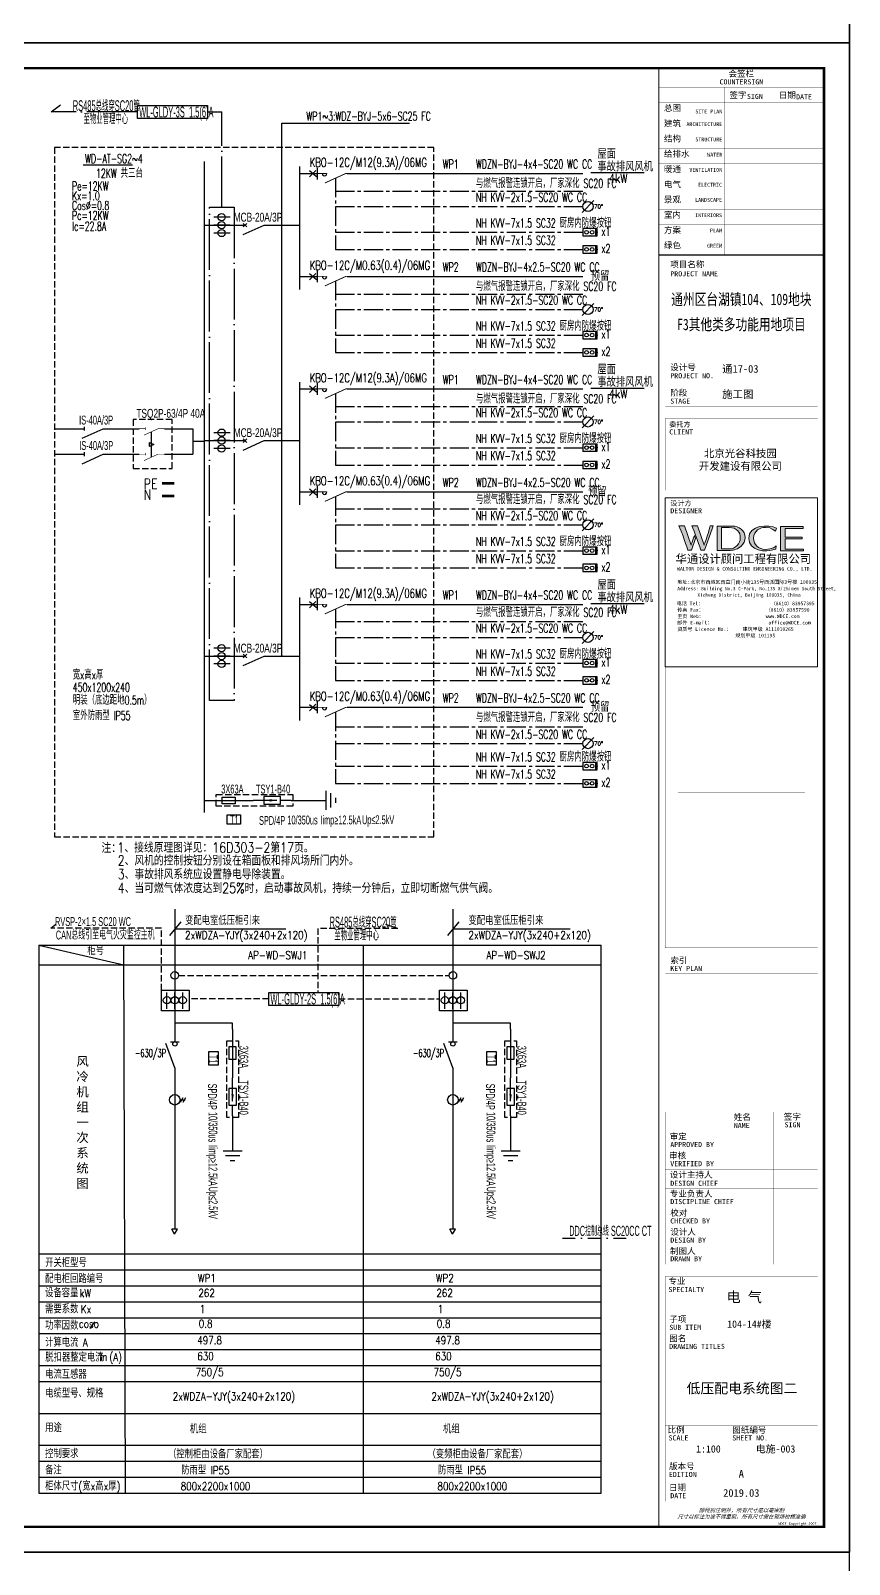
# Model space of a CAD drawing. Extents: x -118086 to 144314, y -110039 to 305761.
# Drawn here: x 78952 to 111184, y 127086 to 187436 of the extents above; entities that cross this region are included whole.
import ezdxf
from ezdxf.enums import TextEntityAlignment as Align

# ---------------------------------------------------------------- set-up
doc = ezdxf.new("R2010")
doc.units = 0
doc.header["$LTSCALE"] = 1000
for name, pattern in [('CENTER2', [1.125, 0.75, -0.125, 0.125, -0.125]), ('CONTINOUS', [0]), ('DASH', [0.35, 0.25, -0.1]), ('DASHDOT', [1, 0.5, -0.25, 0, -0.25]), ('DOTE', [2.42, 2, -0.2, 0.02, -0.2])]:
    doc.linetypes.add(name, pattern=pattern)
doc.layers.get('0').update_dxf_attribs({"linetype": 'CONTINUOUS'})
doc.layers.get('Defpoints').update_dxf_attribs({"linetype": 'CONTINUOUS'})
for name, color, linetype in [('D-TEXT', 7, 'CONTINUOUS'), ('DIM-箱柜', 3, 'CONTINUOUS'), ('DOTLN', 2, 'DASH'), ('DQ', 7, 'CONTINOUS'), ('EL-1', 4, 'DASH'), ('ELEMENT', 3, 'CONTINUOUS'), ('EQUIP-动力', 3, 'CONTINUOUS'), ('EQUIP-照明', 3, 'CONTINUOUS'), ('LPSZ', 4, 'CONTINUOUS'), ('S1', 2, 'CONTINUOUS'), ('SHEBEI', 7, 'CONTINUOUS'), ('SHEET_LINE', 6, 'CONTINUOUS'), ('SIG_TEXT', 7, 'CONTINUOUS'), ('SYSTEM', 3, 'CONTINUOUS'), ('TEL_LEAD', 3, 'CONTINUOUS'), ('TEL_TEXT', 3, 'CONTINUOUS'), ('TEL_TITLE', 7, 'CONTINUOUS'), ('TXT', 3, 'CONTINUOUS'), ('WIRE', 4, 'CONTINUOUS'), ('WIRE-照明', 1, 'CONTINUOUS'), ('WIRE-系统', 4, 'CONTINUOUS'), ('内审意见修改', 2, 'CONTINUOUS'), ('字', 7, 'CONTINUOUS')]:
    doc.layers.add(name, color=color, linetype=linetype)
doc.layers.add('内审要求修改2.10', color=6, linetype='CONTINUOUS', plot=False)
doc.layers.get('内审要求修改2.10').off()
doc.styles.add('_COMPLEX', font='ros.shx', dxfattribs={"width": 0.6, "bigfont": 'jd.shx'})
doc.styles.add('_HZTXT', font='ROS', dxfattribs={"width": 0.8, "bigfont": 'JD'})
doc.styles.add('_TEL_DIM', font='ROMANS2', dxfattribs={"width": 0.8, "height": 3.5, "bigfont": 'HZDF2'})
doc.styles.add('B', font='ros.shx', dxfattribs={"width": 0.8, "bigfont": 'jd.shx'})
doc.styles.add('DIM_FONT', font='ROMANS', dxfattribs={"bigfont": 'HZTXT'})
doc.styles.add('HT', font='simhei.ttf', dxfattribs={"height": 3})
doc.styles.get("Standard").update_dxf_attribs({"font": 'GBENOR', "bigfont": 'GBCBIG'})
doc.styles.add('华文细黑', font='STXIHEI.TTF')
doc.styles.add('图签信息$0$hwxh', font='STXIHEI.TTF')
doc.styles.add('图签信息$0$华文细黑', font='STXIHEI.TTF', dxfattribs={"height": 10})

# ---------------------------------------------------------------- blocks, each defined once
blk = doc.blocks.new('SADF AGF AERG AER GER')
at = {"layer": 'DIM-箱柜'}
blk.add_lwpolyline([(-462150, -1228514), (-378050, -1228514), (-378050, -1287914), (-462150, -1287914)], close=True, dxfattribs=at)
blk = doc.blocks.new('A$C6873132B')
at = {"layer": 'DIM-箱柜'}
blk.add_blockref('SADF AGF AERG AER GER', (378050, 1287914), dxfattribs=at)
blk = doc.blocks.new('$element$00000578')
at = {"const_width": 0.0233}
for points in [[(0, 0), (0, -0.25)], [(0, -1), (0, -0.75), (-0.25, -0.2)], [(-0.05, -0.25), (0.05, -0.25)]]:
    blk.add_lwpolyline(points, dxfattribs=at)
at = {"flags": 9}
blk.add_attdef('S', (0, 0), '', height=0.00000667, dxfattribs=at)
blk = doc.blocks.new('$equip$00001234')
for p, q in [((0.71, 0.71), (-0.71, 0.71)), ((-0.71, 0.71), (-0.71, -0.01)), ((-0.71, 0), (0.71, 0)), ((0.54, 0.71), (0.54, 0)), ((0.71, 0), (0.71, 0.71))]:
    blk.add_line(p, q)
for centre in [(-0.35, 0.36), (0.2, 0.36)]:
    blk.add_circle(centre, 0.179)
at = {"layer": 'EQUIP-照明'}
for p in [(-0.71, 0.35), (0, 0.71), (0, 0), (0.71, 0.36)]:
    blk.add_point(p, dxfattribs=at)
at = {"layer": 'EQUIP-照明', "flags": 9}
blk.add_attdef('A', (0, 0), '', height=0.00002, dxfattribs=at)
blk = doc.blocks.new('$equip$00001818')
blk.add_line((-0.59, -0.59), (0.59, 0.59))
blk.add_circle((0, 0), 0.5)
at = {"color": 7, "style": '_TEL_DIM', "flags": 1}
blk.add_attdef('A', text='', height=0.00002, dxfattribs=at).set_placement((0, 0), align=Align.MIDDLE_CENTER)
at = {"color": 7, "style": '_TEL_DIM'}
blk.add_attdef('$TEXT$', text='', height=0.4, dxfattribs=at).set_placement((1.04, 0), align=Align.MIDDLE_CENTER)
blk = doc.blocks.new('$element$00000577')
at = {"const_width": 0.0233}
for points in [[(0, 0), (0, -0.25)], [(-0.25, -0.2), (0, -0.75), (0, -1)]]:
    blk.add_lwpolyline(points, dxfattribs=at)
blk.add_arc((-0.008, -0.192), 0.0589, 81.8699, 278.1301)
at = {"flags": 9}
blk.add_attdef('S', (0, 0), '', height=0.00000667, dxfattribs=at)
blk = doc.blocks.new('M_M7')
for p, q in [((-0.25, -0.2), (0, -0.75)), ((-0.047, -0.297), (0.047, -0.203)), ((-0.047, -0.203), (0.047, -0.297))]:
    blk.add_line(p, q)
for points in [[(0, 0), (0, -0.25)], [(0, -0.75), (0, -1)]]:
    blk.add_lwpolyline(points)
at = {"width": 0.8, "flags": 9}
blk.add_attdef('S', (0.25, -0.5), '', height=0.2, dxfattribs=at)
blk = doc.blocks.new('M_M8')
for p, q in [((-0.25, -0.2), (0, -0.75)), ((0.05, -0.25), (-0.05, -0.25))]:
    blk.add_line(p, q)
for points in [[(0, 0), (0, -0.25)], [(0, -0.75), (0, -1)]]:
    blk.add_lwpolyline(points)
at = {"style": 'DIM_FONT', "width": 0.8, "flags": 9}
blk.add_attdef('S', (0.25, -0.5), '', height=0.2, dxfattribs=at)
blk = doc.blocks.new('$equip$00001781')
blk.add_circle((0, 0), 0.5)
at = {"flags": 9}
blk.add_attdef('A', (0, 0), '', height=0.00002, dxfattribs=at)
blk = doc.blocks.new('M_M24')
for p, q in [((-0.25, -0.375), (0.25, -0.375)), ((-0.1875, -0.5), (0.1875, -0.5)), ((-0.0625, -0.625), (0.0625, -0.625))]:
    blk.add_line(p, q)
blk.add_lwpolyline([(0, 0), (0, -0.375)])
at = {"width": 0.8, "flags": 9}
blk.add_attdef('S', (0.25, -0.5), '', height=0.2, dxfattribs=at)
blk = doc.blocks.new('M_M17')
for p, q in [((-0.1, -0.717), (-0.1, -0.283)), ((-0.1, -0.283), (0.1, -0.283)), ((0, -0.383), (0, -0.717)), ((0.1, -0.283), (0.1, -0.717)), ((0.1, -0.717), (-0.1, -0.717))]:
    blk.add_line(p, q)
for points in [[(0, 0), (0, -0.283)], [(0, -0.717), (0, -1)]]:
    blk.add_lwpolyline(points)
for points in [[(-0.033, -0.567), (0.033, -0.567), (0, -0.367), (0.033, -0.567)], [(0.033, -0.567), (0, -0.367), (-0.033, -0.567), (0.033, -0.567)], [(0, -0.367), (-0.033, -0.567), (0.033, -0.567), (0, -0.367)]]:
    blk.add_solid(points)
at = {"width": 0.8, "flags": 9}
blk.add_attdef('S', (0.25, -0.5), '', height=0.2, dxfattribs=at)
blk = doc.blocks.new('T1')
at = {"layer": 'DOTLN', "linetype": 'DASH', "elevation": -4260}
blk.add_lwpolyline([(42028, 231032), (45043, 231032), (45043, 230576), (42028, 230576)], close=True, dxfattribs=at)
at = {"layer": 'ELEMENT', "elevation": -4260}
blk.add_lwpolyline([(42254, 230674), (42254, 230934), (42764, 230934), (42764, 230674)], close=True, dxfattribs=at)
at = {"layer": 'TEL_TEXT', "ltscale": 2}
blk.add_lwpolyline([(42449, 230241), (42983, 230241), (42983, 229865), (42449, 229865)], close=True, dxfattribs=at)
at = {"layer": 'WIRE-照明'}
for p, q in [((41567, 230804), (42330, 230804)), ((42330, 230804), (43480, 230804)), ((44980, 230804), (45793, 230804))]:
    blk.add_line(p, q, dxfattribs=at)
at = {"layer": 'ELEMENT', "yscale": 1500, "zscale": 1500}
for name, p, xscale, rotation in [('M_M24', (45793, 230804), 1500, 90), ('M_M17', (44980, 230804), -1500, 270)]:
    blk.add_blockref(name, p, dxfattribs=dict(at, xscale=xscale, rotation=rotation))
at = {"layer": 'TEL_TEXT', "ltscale": 2, "style": '_COMPLEX'}
for s, width, p in [('3X63A      TSY1-B40', 0.5, (42222, 231075)), ('T1', 0.6, (42570, 229861)), ('SPD/4P', 0.6, (43710, 229838)), ('10/350us', 0.6, (44826, 229857)), ('Iimp≥12.5kA', 0.6, (46125, 229858)), ('Up≤2.5kV', 0.6, (47764, 229868))]:
    blk.add_text(s, height=350, dxfattribs=dict(at, width=width)).set_placement(p)
blk = doc.blocks.new('图签信息$0$WDCE Copyright200X')
at = {"const_width": 0.016}
blk.add_lwpolyline([(-10.6, 1.26, 1), (-11.4, 1.26, 1)], format="xyb", close=True, dxfattribs=at)
at = {"style": '图签信息$0$华文细黑'}
for s, p in [('WDCE ', (-11.46, 0.5)), ('     Copyright ', (-3.51, 0.5))]:
    blk.add_text(s, height=1, dxfattribs=at).set_placement(p, align=Align.BOTTOM_RIGHT)
blk.add_text('c', height=0.6, dxfattribs=at).set_placement((-11.04, 1.35), align=Align.MIDDLE_CENTER)
blk.add_attdef('200X', text='', height=1, dxfattribs=at).set_placement((-0.45, 0.5), align=Align.BOTTOM_RIGHT)
blk = doc.blocks.new('图签信息$0$logo2')
h = blk.add_hatch(color=7)
h.paths.add_polyline_path([(19.02, -7.36), (15.84, -7.36), (15.84, -3.97), (18.97, -3.97), (18.97, -4.24), (16.46, -4.24), (16.46, -5.45), (18.81, -5.45), (18.81, -5.69), (16.47, -5.69), (16.47, -7.12), (19.02, -7.12)])
edge = h.paths.add_edge_path()
edge.add_spline(control_points=[(15.26, -4.21), (15.26, -4.21), (15.13, -4.65), (15.13, -4.65), (15.13, -4.65), (14.62, -4.1), (13.73, -4.1), (13.04, -4.1), (12.07, -4.54), (12.08, -5.62), (12.08, -6.49), (12.77, -7.16), (13.73, -7.17), (14.66, -7.17), (15.23, -6.68), (15.23, -6.68), (15.23, -6.68), (15.16, -7.11), (15.16, -7.11), (13.63, -7.7), (11.42, -7.29), (11.41, -5.64), (11.4, -3.72), (14.16, -3.66), (15.26, -4.21)], knot_values=[0, 0, 0, 0, 1, 1, 1, 2, 2, 2, 3, 3, 3, 4, 4, 4, 5, 5, 5, 6, 6, 6, 7, 7, 7, 8, 8, 8, 8], degree=3, periodic=0)
edge = h.paths.add_edge_path(flags=16)
edge.add_spline(control_points=[(10.23, -5.57), (10.23, -5.16), (10.12, -4.83), (9.9, -4.58), (9.63, -4.27), (9.23, -4.12), (8.69, -4.12), (8.69, -4.12), (7.64, -4.12), (7.64, -4.12), (7.64, -4.12), (7.64, -7.1), (7.64, -7.1), (7.64, -7.1), (8.66, -7.1), (8.66, -7.1), (9.13, -7.1), (9.52, -6.93), (9.82, -6.6), (10.09, -6.31), (10.23, -5.96), (10.23, -5.57)], knot_values=[0, 0, 0, 0, 1, 1, 1, 2, 2, 2, 3, 3, 3, 4, 4, 4, 5, 5, 5, 6, 6, 6, 7, 7, 7, 7], degree=3, periodic=0)
edge = h.paths.add_edge_path()
edge.add_spline(control_points=[(10.92, -5.51), (10.92, -5.96), (10.72, -6.37), (10.34, -6.72), (9.92, -7.1), (9.41, -7.29), (8.82, -7.29), (8.82, -7.29), (7.03, -7.29), (7.03, -7.29), (7.03, -7.29), (7.03, -3.92), (7.03, -3.92), (7.03, -3.92), (9.1, -3.92), (9.1, -3.92), (9.59, -3.92), (10.01, -4.06), (10.36, -4.34), (10.73, -4.64), (10.92, -5.03), (10.92, -5.51)], knot_values=[0, 0, 0, 0, 1, 1, 1, 2, 2, 2, 3, 3, 3, 4, 4, 4, 5, 5, 5, 6, 6, 6, 7, 7, 7, 7], degree=3, periodic=0)
at = {"lineweight": 0}
blk.add_lwpolyline([(19.02, -7.36), (15.84, -7.36), (15.84, -3.97), (18.97, -3.97), (18.97, -4.24), (16.46, -4.24), (16.46, -5.45), (18.81, -5.45), (18.81, -5.69), (16.47, -5.69), (16.47, -7.12), (19.02, -7.12), (19.02, -7.36)], dxfattribs=at)
for points, knots in [([(10.92, -5.51), (10.92, -5.96), (10.72, -6.37), (10.34, -6.72), (9.92, -7.1), (9.41, -7.29), (8.82, -7.29), (8.82, -7.29), (7.03, -7.29), (7.03, -7.29), (7.03, -7.29), (7.03, -3.92), (7.03, -3.92), (7.03, -3.92), (9.1, -3.92), (9.1, -3.92), (9.59, -3.92), (10.01, -4.06), (10.36, -4.34), (10.73, -4.64), (10.92, -5.03), (10.92, -5.51)], [0, 0, 0, 0, 1, 1, 1, 2, 2, 2, 3, 3, 3, 4, 4, 4, 5, 5, 5, 6, 6, 6, 7, 7, 7, 7]), ([(10.23, -5.57), (10.23, -5.16), (10.12, -4.83), (9.9, -4.58), (9.63, -4.27), (9.23, -4.12), (8.69, -4.12), (8.69, -4.12), (7.64, -4.12), (7.64, -4.12), (7.64, -4.12), (7.64, -7.1), (7.64, -7.1), (7.64, -7.1), (8.66, -7.1), (8.66, -7.1), (9.13, -7.1), (9.52, -6.93), (9.82, -6.6), (10.09, -6.31), (10.23, -5.96), (10.23, -5.57)], [0, 0, 0, 0, 1, 1, 1, 2, 2, 2, 3, 3, 3, 4, 4, 4, 5, 5, 5, 6, 6, 6, 7, 7, 7, 7]), ([(15.26, -4.21), (15.26, -4.21), (15.13, -4.65), (15.13, -4.65), (15.13, -4.65), (14.62, -4.1), (13.73, -4.1), (13.04, -4.1), (12.07, -4.54), (12.08, -5.62), (12.08, -6.49), (12.77, -7.16), (13.73, -7.17), (14.66, -7.17), (15.23, -6.68), (15.23, -6.68), (15.23, -6.68), (15.16, -7.11), (15.16, -7.11), (13.63, -7.7), (11.42, -7.29), (11.41, -5.64), (11.4, -3.72), (14.16, -3.66), (15.26, -4.21)], [0, 0, 0, 0, 1, 1, 1, 2, 2, 2, 3, 3, 3, 4, 4, 4, 5, 5, 5, 6, 6, 6, 7, 7, 7, 8, 8, 8, 8])]:
    blk.add_open_spline(points, degree=3, knots=knots, dxfattribs=at)
blk = doc.blocks.new('图签信息$0$logo1')
h = blk.add_hatch(color=8)
edge = h.paths.add_edge_path()
edge.add_spline(control_points=[(3.86, -5.21), (3.63, -5.88), (3.39, -6.56), (3.39, -6.56), (3.39, -6.56), (2.5, -3.91), (2.5, -3.91), (2.5, -3.91), (1.8, -3.91), (1.69, -3.91), (2.02, -4.39), (2.95, -7.27), (2.95, -7.27), (2.95, -7.27), (3.44, -7.27), (3.44, -7.27), (3.44, -7.27), (4.03, -5.66), (4.03, -5.66), (4.03, -5.66), (3.86, -5.21), (3.86, -5.21)], knot_values=[0, 0, 0, 0, 1, 1, 1, 2, 2, 2, 3, 3, 3, 4, 4, 4, 5, 5, 5, 6, 6, 6, 7, 7, 7, 7], degree=3, periodic=0)
h = blk.add_hatch(color=7)
edge = h.paths.add_edge_path()
edge.add_spline(control_points=[(6.04, -3.91), (6.09, -4.1), (5.2, -6.56), (5.2, -6.56), (5.2, -6.56), (4.3, -3.91), (4.3, -3.91), (4.3, -3.91), (3.6, -3.91), (3.49, -3.91), (3.82, -4.39), (4.75, -7.27), (4.75, -7.27), (4.75, -7.27), (5.24, -7.27), (5.24, -7.27), (5.24, -7.27), (6.33, -4.3), (6.33, -4.3), (6.33, -4.3), (6.48, -3.91), (6.48, -3.91), (6.48, -3.91), (6.21, -3.91), (6.04, -3.91)], knot_values=[0, 0, 0, 0, 1, 1, 1, 2, 2, 2, 3, 3, 3, 4, 4, 4, 5, 5, 5, 6, 6, 6, 7, 7, 7, 8, 8, 8, 8], degree=3, periodic=0)
at = {"color": 8, "lineweight": 0}
blk.add_open_spline([(3.86, -5.21), (3.63, -5.88), (3.39, -6.56), (3.39, -6.56), (3.39, -6.56), (2.5, -3.91), (2.5, -3.91), (2.5, -3.91), (1.8, -3.91), (1.69, -3.91), (2.02, -4.39), (2.95, -7.27), (2.95, -7.27), (2.95, -7.27), (3.44, -7.27), (3.44, -7.27), (3.44, -7.27), (4.03, -5.66), (4.03, -5.66), (4.03, -5.66), (3.86, -5.21), (3.86, -5.21)], degree=3, knots=[0, 0, 0, 0, 1, 1, 1, 2, 2, 2, 3, 3, 3, 4, 4, 4, 5, 5, 5, 6, 6, 6, 7, 7, 7, 7], dxfattribs=at)
at = {"lineweight": 0}
blk.add_open_spline([(6.04, -3.91), (6.09, -4.1), (5.2, -6.56), (5.2, -6.56), (5.2, -6.56), (4.3, -3.91), (4.3, -3.91), (4.3, -3.91), (3.6, -3.91), (3.49, -3.91), (3.82, -4.39), (4.75, -7.27), (4.75, -7.27), (4.75, -7.27), (5.24, -7.27), (5.24, -7.27), (5.24, -7.27), (6.33, -4.3), (6.33, -4.3), (6.33, -4.3), (6.48, -3.91), (6.48, -3.91), (6.48, -3.91), (6.21, -3.91), (6.04, -3.91)], degree=3, knots=[0, 0, 0, 0, 1, 1, 1, 2, 2, 2, 3, 3, 3, 4, 4, 4, 5, 5, 5, 6, 6, 6, 7, 7, 7, 8, 8, 8, 8], dxfattribs=at)
blk.add_blockref('图签信息$0$logo2', (0, 0))
blk = doc.blocks.new('图签信息$0$时间-logo')
at = {"layer": 'Defpoints', "lineweight": 0}
blk.add_lwpolyline([(0, -23.46), (-21.17, -23.46), (-21.17, 0), (0, 0), (0, -23.46)], dxfattribs=at)
blk.add_blockref('图签信息$0$logo1', (-20.97, 0))
at = {"style": '图签信息$0$hwxh'}
for s, height, p in [('华通设计顾问工程有限公司 ', 1.15, (-19.73, -9.05)), ('WALTON DESIGN & CONSULTING ENGINEERING CO., LTD.', 0.5, (-19.5, -10.1)), ('Address: Building No.3 C-Park, No.135 Xizhimen South Street, ', 0.47, (-19.48, -12.83)), ('地址:北京市西城区西直门南小街135号西派国际3号楼 100035', 0.5, (-19.48, -11.94)), ('电话 Tel：                        （8610）83957395 ', 0.5, (-19.56, -14.91)), ('Xicheng District, Beijing 100035, China ', 0.47, (-16.69, -13.72)), ('传真 Fax：                      （8610）83957590 ', 0.5, (-19.48, -15.8)), ('主页 Web：                      www.WDCE.com ', 0.5, (-19.48, -16.69)), ('邮件 E-mail：                    office@WDCE.com ', 0.5, (-19.48, -17.58)), ('资质号 Licence No.：    建筑甲级 A111010265 ', 0.5, (-19.48, -18.47)), ('   规划甲级 101195', 0.5, (-12.6, -19.36))]:
    blk.add_text(s, height=height, dxfattribs=at).set_placement(p)
blk = doc.blocks.new('图签信息')
at = {"const_width": 0.5}
for points in [[(-65, 574), (-65, 500.5), (0, 500.5), (0, 574)], [(-65, 0), (0, 0), (0, 500.5), (-65, 500.5)]]:
    blk.add_lwpolyline(points, close=True, dxfattribs=at)
at = {"const_width": 0.05}
for points in [[(-65, 566.5), (0, 566.5)], [(-39.14, 566.5), (-39.14, 500.5)], [(-19.1, 566.5), (-19.1, 500.5)], [(-65, 560.5), (0, 560.5)], [(-65, 554.5), (0, 554.5)], [(-65, 548.5), (0, 548.5)], [(-65, 542.5), (0, 542.5)], [(-65, 536.5), (0, 536.5)], [(-65, 530.5), (0, 530.5)], [(-65, 524.5), (0, 524.5)], [(-65, 518.5), (0, 518.5)], [(-65, 512.5), (0, 512.5)], [(-65, 512.5), (0, 512.5)], [(-65, 506.5), (0, 506.5)], [(-65, 500.5), (0, 500.5)], [(-62.5, 450.87), (-2.5, 450.87)], [(-62.5, 440.87), (-2.5, 440.87)], [(-2.5, 407.85), (-2.5, 436.12), (-62.5, 436.12), (-62.5, 407.85)], [(-62.5, 407.85), (-2.5, 407.85)], [(-62.5, 404.92), (-62.5, 227.83)], [(-62.5, 404.92), (-2.5, 404.92)], [(-62.5, 227.83), (-2.5, 227.83), (-2.5, 404.92)], [(-57.5, 338.36), (-7.5, 338.36)], [(-57.5, 288.83), (-7.5, 288.83)], [(-57.5, 234.85), (-7.5, 234.85)], [(-62.5, 227.83), (-2.5, 227.83)], [(-62.5, 217.74), (-2.5, 217.74)], [(-62.5, 103.26), (-2.5, 103.26), (-2.5, 163.26), (-62.5, 163.26), (-62.5, 103.26)], [(-37.5, 163.26), (-37.5, 103.26)], [(-20, 163.26), (-20, 103.26)], [(-62.5, 155.76), (-2.5, 155.76)], [(-62.5, 148.26), (-2.5, 148.26)], [(-62.5, 140.76), (-2.5, 140.76)], [(-62.5, 133.26), (-2.5, 133.26)], [(-62.5, 125.76), (-2.5, 125.76)], [(-62.5, 118.26), (-2.5, 118.26)], [(-62.5, 110.76), (-2.5, 110.76)], [(-62.5, 98.5), (-2.5, 98.5), (-2.5, 10), (-62.5, 10), (-62.5, 98.5)], [(-62.5, 83.5), (-2.5, 83.5)], [(-62.5, 76), (-2.5, 76)], [(-62.5, 40), (-2.5, 40)], [(-37.5, 40), (-37.5, 26)], [(-62.5, 26), (-2.5, 26)], [(-62.5, 18), (-2.5, 18)]]:
    blk.add_lwpolyline(points, dxfattribs=at)
at = {"ltscale": 0.001, "xscale": 2.834689937531525, "yscale": 2.834689937531525, "zscale": 2.834689937531525}
blk.add_blockref('图签信息$0$时间-logo', (-2.5, 404.92), dxfattribs=at)
blk.add_blockref('图签信息$0$WDCE Copyright200X', (-2.5, 0)).add_auto_attribs({'200X': '2007'})
at = {"style": '图签信息$0$华文细黑'}
for s, height, p in [('会签栏', 2.4, (-32.5, 573)), ('COUNTERSIGN', 2, (-32.5, 569.6))]:
    blk.add_text(s, height=height, dxfattribs=at).set_placement(p, align=Align.TOP_CENTER)
for s, height, p in [('签字', 2.4, (-37.22, 564.63)), ('SIGN', 2, (-30.32, 563.88)), ('日期', 2.4, (-17.79, 564.58)), ('DATE', 2, (-10.96, 563.7)), ('总图', 2.4, (-63, 559.5)), ('建筑', 2.4, (-63, 553.5)), ('结构', 2.4, (-63, 547.5)), ('给排水', 2.4, (-63, 541.5)), ('暖通', 2.4, (-63, 535.5)), ('电气', 2.4, (-63, 529.5)), ('景观', 2.4, (-63, 523.5)), ('室内', 2.4, (-63, 517.5)), ('方案', 2.4, (-63, 511.5)), ('绿色', 2.4, (-63, 505.5)), ('项目名称', 2.4, (-60.5, 498)), ('PROJECT NAME', 2, (-60.5, 494.08)), ('设计号', 2.4, (-60.54, 457.48)), ('PROJECT NO.', 2, (-60.5, 453.97)), ('阶段', 2.4, (-60.5, 447.47)), ('STAGE', 2, (-60.5, 443.97)), ('委托方', 2, (-60.9, 434.86)), ('CLIENT', 2, (-60.9, 431.86)), ('设计方', 2, (-60.5, 403.83)), ('DESIGNER', 2, (-60.5, 400.83)), ('索引', 2.4, (-60.5, 224.14)), ('KEY PLAN', 2, (-60.5, 220.74)), ('姓名', 2.4, (-35.5, 162.47)), ('NAME', 2, (-35.5, 158.96)), ('签字', 2.4, (-15.81, 162.57)), ('SIGN', 2, (-15.5, 159.2)), ('审定', 2.4, (-60.73, 154.81)), ('APPROVED BY', 2, (-60.5, 151.44)), ('审核', 2.4, (-60.95, 147.29)), ('设计主持人', 2.4, (-60.68, 139.76)), ('VERIFIED BY', 2, (-60.5, 143.91)), ('DESIGN CHIEF', 2, (-60.5, 136.19)), ('专业负责人', 2.4, (-60.67, 132.26)), ('DISCIPLINE CHIEF', 2, (-60.5, 128.98)), ('校对', 2.4, (-60.5, 124.76)), ('CHECKED BY', 2, (-60.5, 121.37)), ('设计人', 2.4, (-60.5, 117.26)), ('制图人', 2.4, (-60.61, 109.76)), ('DESIGN BY', 2, (-60.5, 113.83)), ('DRAWN BY', 2, (-60.5, 106.5)), ('专业', 2.4, (-61.23, 97.93)), ('SPECIALTY', 2, (-61.23, 94.38)), ('SUB ITEM', 2, (-60.88, 79.5)), ('子项', 2.4, (-60.88, 82.92)), ('图名', 2.4, (-60.91, 75.41)), ('DRAWING TITLES', 2, (-60.91, 72)), ('比例', 2.4, (-61.56, 39.42)), ('图纸编号', 2.4, (-36.1, 39.32)), ('SCALE', 2, (-61.19, 36)), ('SHEET NO.', 2, (-36.1, 36)), ('版本号', 2.4, (-61, 25.03)), ('EDITION', 2, (-61.06, 21.61)), ('日期', 2.4, (-61, 16.68)), ('DATE', 2, (-60.5, 13.26))]:
    blk.add_text(s, height=height, dxfattribs=at).set_placement(p, align=Align.TOP_LEFT)
for s, p in [('SITE PLAN', (-40.06, 557.7)), ('ARCHITECTURE', (-40.06, 552.7)), ('STRUCTURE', (-40.06, 546.7)), ('WATER', (-40.06, 540.7)), ('VENTILATION', (-40.06, 534.7)), ('ELECTRIC', (-40.14, 528.89)), ('LANDSCAPE', (-40.14, 522.89)), ('INTERIORS', (-40.14, 516.89)), ('PLAN', (-40.14, 510.89)), ('GREEN', (-40.14, 504.89))]:
    blk.add_text(s, height=1.5, dxfattribs=at).set_placement(p, align=Align.TOP_RIGHT)
at = {"color": 4, "style": '图签信息$0$华文细黑', "width": 0.75}
for s, p in [('通州区台湖镇104、109地块', (-32.5, 480.78)), ('F3其他类多功能用地项目', (-32.5, 470.91))]:
    blk.add_text(s, height=4.5, dxfattribs=at).set_placement(p, align=Align.CENTER)
at = {"color": 4, "style": '图签信息$0$华文细黑'}
for s, p in [('A', (-32.53, 19.4)), ('2019.03', (-32.53, 11.84))]:
    blk.add_text(s, height=3, dxfattribs=at).set_placement(p, align=Align.CENTER)
at = {"style": '图签信息$0$华文细黑', "oblique": 20}
for s, p in [('除特别注明外，所有尺寸是以毫米制', (-32.5, 6.5)), ('尺寸以标注为准不得量取，所有尺寸需在现场校核准确', (-32.5, 4))]:
    blk.add_text(s, height=1.5, dxfattribs=at).set_placement(p, align=Align.MIDDLE_CENTER)
at = {"color": 4, "ltscale": 0.001, "char_height": 3, "width": 58.4895, "style": '图签信息$0$华文细黑'}
for s, insert, attachment_point in [('通17-03', (-40.06, 455.51), 4), ('施工图', (-40.06, 445.51), 4), ('北京光谷科技园\\P开发建设有限公司', (-32.9, 419.71), 5)]:
    blk.add_mtext(s, dxfattribs=dict(at, insert=insert, attachment_point=attachment_point))
blk = doc.blocks.new('图签-A1')
at = {"color": 2}
blk.add_blockref('图签信息', (0, 0), dxfattribs=at)

msp = doc.modelspace()

# ---------------------------------------------------------------- linework, layer by layer
at = {"color": 0}
for p, q in [((79763, 184236), (80127, 184524)), ((93407, 152111, 0), (92931, 152262, 0))]:
    msp.add_line(p, q, dxfattribs=at)
for p, q in [((90177, 181936), (89936, 181679)), ((89936, 181933), (90201, 181699)), ((90177, 177885), (89936, 177628)), ((89936, 177881), (90201, 177648)), ((90177, 173457), (89936, 173200)), ((89936, 173454), (90201, 173221)), ((90177, 169406), (89936, 169149)), ((89936, 169403), (90201, 169170)), ((90177, 164979), (89936, 164721)), ((89936, 164975), (90201, 164742)), ((90177, 160928), (89936, 160670)), ((89936, 160924), (90201, 160691))]:
    msp.add_line(p, q)
at = {"color": 3, "linetype": 'DASH'}
for p, q in [((79750, 152124), (79948, 152276)), ((84104, 152124, 0), (79750, 152124, 0)), ((84104, 149675, 0), (84104, 152124, 0)), ((84777, 150260), (95424, 150260))]:
    msp.add_line(p, q, dxfattribs=at)
at = {"color": 7}
for p, q in [((84866, 152372), (84415, 151828)), ((89001, 152084), (84627, 152084)), ((95812, 152372), (95361, 151828)), ((100197, 152084), (95574, 152084)), ((79268, 151447), (94266, 151447)), ((92050, 129886), (92050, 151447)), ((81292, 136367), (81473, 136629))]:
    msp.add_line(p, q, dxfattribs=at)
at = {"linetype": 'DASH'}
for p, q in [((90263, 152111, 0), (90263, 149593, 0)), ((93407, 152111, 0), (90263, 152111, 0)), ((88329, 149333, 0), (85192, 149333, 0)), ((91085, 149333, 0), (95050, 149333, 0))]:
    msp.add_line(p, q, dxfattribs=at)
at = {"color": 7, "linetype": 'Continuous'}
for p, q in [((79268, 151447), (82622, 150679)), ((79268, 150679), (94266, 150679)), ((94266, 150679), (101419, 150679))]:
    msp.add_line(p, q, dxfattribs=at)
at = {"color": 2}
msp.add_lwpolyline([(83160, 184495), (85917, 184495), (85917, 183976), (83160, 183976)], close=True, dxfattribs=at)
at = {"color": 0, "elevation": 0}
for points in [[(85192, 149675), (85192, 148867), (84104, 148867), (84104, 149675)], [(96138, 149675), (96138, 148867), (95050, 148867), (95050, 149675)]]:
    msp.add_lwpolyline(points, close=True, dxfattribs=at)
at = {"color": 2, "elevation": 0}
msp.add_lwpolyline([(88329, 149593), (91085, 149593), (91085, 149074), (88329, 149074)], close=True, dxfattribs=at)
at = {"color": 2}
for centre in [(86470, 180096), (86470, 179784), (86470, 179473), (86470, 171617), (86470, 171305), (86470, 170994), (86470, 163138), (86470, 162826), (86470, 162516), (84317, 149281), (84627, 149281), (84939, 149281), (95263, 149281), (95574, 149281), (95886, 149281)]:
    msp.add_circle(centre, 143, dxfattribs=at)
at = {"layer": 'D-TEXT', "color": 0}
msp.add_line((85917, 184236), (86476, 184236), dxfattribs=at)
at = {"layer": 'DOTLN', "linetype": 'DASH'}
for points in [[(79894, 155715), (94826, 155715), (94826, 182833), (79894, 182833)], [(82988, 170212), (84520, 170212), (84520, 172132), (82988, 172132)]]:
    msp.add_lwpolyline(points, close=True, dxfattribs=at)
at = {"layer": 'EL-1', "color": 1}
for p, q in [((86900, 148144), (86900, 148379)), ((97846, 148144), (97846, 148379))]:
    msp.add_line(p, q, dxfattribs=at)
at = {"layer": 'ELEMENT', "ltscale": 100}
for p, q in [((83694, 171647), (83694, 170647)), ((83636, 171068), (83636, 171228)), ((83636, 171228), (83804, 171148)), ((83804, 171148), (83636, 171068))]:
    msp.add_line(p, q, dxfattribs=at)
at = {"layer": 'ELEMENT', "ltscale": 50}
for p, q in [((84627, 146618), (84275, 147586)), ((84462, 147648), (84797, 147648)), ((95574, 146618), (95221, 147586)), ((95408, 147648), (95743, 147648)), ((84627, 145725), (84627, 145004)), ((84849, 145275), (84952, 145454)), ((84952, 145275), (85055, 145454)), ((95574, 145725), (95574, 145004)), ((95795, 145275), (95898, 145454)), ((95898, 145275), (96001, 145454)), ((84833, 145365), (85039, 145365)), ((95780, 145365), (95985, 145365))]:
    msp.add_line(p, q, dxfattribs=at)
for centre in [(84627, 145365), (95574, 145365)]:
    msp.add_circle(centre, 206, dxfattribs=at)
at = {"layer": 'LPSZ', "color": 0}
for p, q in [((94266, 151447), (101419, 151447)), ((101419, 129886), (101419, 151447)), ((79268, 139300), (94325, 139300)), ((94325, 139300), (101419, 139300)), ((79268, 138672), (94325, 138672)), ((94325, 138672), (101419, 138672)), ((79268, 138044), (94325, 138044)), ((94325, 138044), (101419, 138044)), ((79268, 137416), (94325, 137416)), ((94325, 137416), (101419, 137416)), ((79268, 136788), (94325, 136788)), ((94325, 136788), (101419, 136788)), ((79268, 135537), (94325, 135537)), ((94325, 135537), (101419, 135537)), ((79268, 134909), (94325, 134909)), ((84138, 134909), (94325, 134909)), ((94325, 134909), (101419, 134909)), ((95781, 134909), (101419, 134909)), ((79268, 134283), (94325, 134283)), ((94325, 134283), (101419, 134283)), ((84138, 133027), (94325, 133027)), ((95781, 133027), (101419, 133027)), ((79268, 131771), (94325, 131771)), ((84138, 131771), (94325, 131771)), ((95781, 131771), (101419, 131771)), ((95781, 131771), (101419, 131771)), ((84138, 131140), (94325, 131140)), ((94325, 131140), (101419, 131140)), ((84138, 130514), (94325, 130514)), ((94325, 130514), (101419, 130514)), ((79268, 129886), (101419, 129886))]:
    msp.add_line(p, q, dxfattribs=at)
at = {"layer": 'S1', "color": 7}
for p, q in [((84734, 140276), (84505, 140276)), ((84620, 140078), (84505, 140276)), ((84620, 140078), (84734, 140276)), ((95680, 140276), (95451, 140276)), ((95566, 140078), (95451, 140276)), ((95566, 140078), (95680, 140276))]:
    msp.add_line(p, q, dxfattribs=at)
at = {"layer": 'SHEBEI', "linetype": 'DOTE'}
for p, q in [((83160, 184236), (79763, 184236)), ((86476, 180489), (86476, 184236))]:
    msp.add_line(p, q, dxfattribs=at)
msp.add_lwpolyline([(85992, 180489), (86961, 180489), (86961, 161080), (85992, 161080)], close=True, dxfattribs=at)
at = {"layer": 'SIG_TEXT', "color": 3}
for centre in [(84630, 147563), (95574, 147562)]:
    msp.add_circle(centre, 85.7, dxfattribs=at)
at = {"layer": 'SYSTEM', "color": 4}
for p, q in [((84627, 152873), (84627, 147648)), ((95574, 152873), (95574, 147648)), ((84627, 146621), (84627, 140276)), ((95574, 146621), (95574, 140276))]:
    msp.add_line(p, q, dxfattribs=at)
at = {"layer": 'TEL_LEAD'}
for p, q in [((88838, 162826), (88838, 183795)), ((88838, 183795), (93871, 183795))]:
    msp.add_line(p, q, dxfattribs=at)
at = {"layer": 'TEL_LEAD', "const_width": 40}
msp.add_lwpolyline([(88838, 162806, 1), (88838, 162846, 1)], format="xyb", close=True, dxfattribs=at)
at = {"layer": 'TEL_TEXT'}
for p, q in [((81024, 182159), (82955, 182159)), ((101000, 181851), (103106, 181851)), ((101000, 173373), (103106, 173373)), ((101000, 164894), (103106, 164894))]:
    msp.add_line(p, q, dxfattribs=at)
at = {"layer": 'TEL_TEXT', "const_width": 100}
for points in [[(84127, 169626), (84610, 169626)], [(84127, 169128), (84610, 169128)]]:
    msp.add_lwpolyline(points, dxfattribs=at)
at = {"layer": 'TEL_TITLE'}
for points in [[(27084, 186961), (111184, 186961), (111184, 246361), (27084, 246361)], [(27084, 127561), (111184, 127561), (111184, 186961), (27084, 186961)], [(27084, 127561), (111184, 127561), (111184, 186961), (27084, 186961)], [(27084, 68161), (111184, 68161), (111184, 127561), (27084, 127561)]]:
    msp.add_lwpolyline(points, close=True, dxfattribs=at)
at = {"layer": 'TEL_TITLE', "const_width": 100}
msp.add_lwpolyline([(29584, 128561), (110184, 128561), (110184, 185961), (29584, 185961)], close=True, dxfattribs=at)
at = {"layer": 'TXT', "color": 0}
for p, q in [((79268, 151447), (79268, 129886)), ((82681, 129886), (82622, 151447)), ((80857, 138672), (84138, 138672)), ((80857, 138044), (84138, 138044)), ((80857, 137416), (84138, 137416)), ((79268, 136165), (94325, 136165)), ((80857, 136165), (84138, 136165)), ((94325, 136165), (101419, 136165)), ((80857, 135537), (84138, 135537)), ((79780, 134909), (84138, 134909)), ((80857, 134909), (84138, 134909)), ((80857, 134909), (84138, 134909)), ((80857, 134283), (84138, 134283)), ((79268, 133027), (84138, 133027)), ((79327, 133027), (84138, 133027)), ((94325, 133027), (95781, 133027)), ((94325, 133027), (95781, 133027)), ((79327, 131771), (84138, 131771)), ((79327, 131771), (84138, 131771)), ((94325, 131771), (95781, 131771)), ((94325, 131771), (95781, 131771)), ((94325, 131771), (95781, 131771)), ((79268, 131142), (84138, 131142)), ((79327, 131140), (84138, 131140)), ((79268, 130514), (84138, 130514)), ((79780, 130514), (84138, 130514)), ((80857, 130514), (84138, 130514)), ((80857, 130514), (84138, 130514)), ((94325, 130514), (95781, 130514)), ((94325, 130514), (95781, 130514)), ((94325, 130514), (95781, 130514)), ((80857, 129886), (84138, 129886)), ((94325, 129886), (95781, 129886))]:
    msp.add_line(p, q, dxfattribs=at)
at = {"layer": 'WIRE'}
for p, q in [((85800, 156666), (85800, 182283)), ((89532, 182085), (89532, 177251)), ((89532, 181818), (90260, 181818)), ((91416, 181818), (92907, 181818)), ((92907, 181818), (100695, 181818)), ((85800, 179784), (87395, 179784)), ((88145, 179784), (89532, 179784)), ((89532, 177767), (90260, 177767)), ((91416, 177767), (92907, 177767)), ((92907, 177767), (100695, 177767)), ((89532, 173606), (89532, 168772)), ((89532, 173339), (90260, 173339)), ((91416, 173339), (92907, 173339)), ((92907, 173339), (100695, 173339)), ((85800, 171305), (87395, 171305)), ((88145, 171305), (89532, 171305)), ((89532, 169288), (90260, 169288)), ((91416, 169288), (92907, 169288)), ((92907, 169288), (100695, 169288)), ((89532, 165128), (89532, 160294)), ((89532, 164861), (90260, 164861)), ((91416, 164861), (92907, 164861)), ((92907, 164861), (100695, 164861)), ((85800, 162826), (87395, 162826)), ((88145, 162826), (89532, 162826)), ((89532, 160809), (90260, 160809)), ((91416, 160809), (92907, 160809)), ((92907, 160809), (100695, 160809)), ((86900, 148379), (84627, 148379)), ((97846, 148379), (95574, 148379))]:
    msp.add_line(p, q, dxfattribs=at)
at = {"layer": 'WIRE', "linetype": 'CENTER2'}
for p, q in [((90949, 181630), (90949, 178823)), ((90949, 181123), (100695, 181123)), ((90949, 180518), (100695, 180518)), ((90949, 179502), (100695, 179502)), ((90949, 178823), (100695, 178823)), ((90949, 177579), (90949, 174772)), ((90949, 177072), (100695, 177072)), ((90949, 176467), (100695, 176467)), ((90949, 175451), (100695, 175451)), ((90949, 174772), (100695, 174772)), ((90949, 173152), (90949, 170344)), ((90949, 172645), (100695, 172645)), ((90949, 172039), (100695, 172039)), ((90949, 171023), (100695, 171023)), ((90949, 170344), (100695, 170344)), ((90949, 169101), (90949, 166293)), ((90949, 168621), (100695, 168621)), ((90949, 167988), (100695, 167988)), ((90949, 166972), (100695, 166972)), ((90949, 166293), (100695, 166293)), ((90949, 164673), (90949, 161866)), ((90949, 164182), (100695, 164182)), ((90949, 163561), (100695, 163561)), ((90949, 162545), (100695, 162545)), ((90949, 161866), (100695, 161866)), ((90949, 160622), (90949, 157814)), ((90949, 160047), (100695, 160047)), ((90949, 159381), (100695, 159381)), ((90949, 158493), (100695, 158493)), ((90949, 157814), (100695, 157814))]:
    msp.add_line(p, q, dxfattribs=at)
at = {"layer": 'WIRE', "color": 4}
for p, q in [((86805, 180096), (86162, 180096)), ((86805, 179784), (86162, 179784)), ((86805, 179473), (86162, 179473)), ((86805, 171617), (86162, 171617)), ((86805, 171305), (86162, 171305)), ((86805, 170994), (86162, 170994)), ((86805, 163138), (86162, 163138)), ((86805, 162826), (86162, 162826)), ((86805, 162516), (86162, 162516)), ((84317, 148946), (84317, 149589)), ((84627, 148946), (84627, 149589)), ((84939, 148946), (84939, 149589)), ((95263, 148946), (95263, 149589)), ((95574, 148946), (95574, 149589)), ((95886, 148946), (95886, 149589))]:
    msp.add_line(p, q, dxfattribs=at)
at = {"layer": 'WIRE', "color": 7, "linetype": 'DASHDOT'}
msp.add_lwpolyline([(99893, 139920), (102671, 139920)], dxfattribs=at)
at = {"layer": 'WIRE-照明', "linetype": 'Continuous'}
for p, q in [((90237, 182043), (90237, 181584)), ((90237, 177992), (90237, 177533)), ((90237, 173564), (90237, 173105)), ((90237, 169513), (90237, 169054)), ((90237, 165086), (90237, 164627)), ((90237, 161034), (90237, 160575))]:
    msp.add_line(p, q, dxfattribs=at)
at = {"layer": 'WIRE-系统'}
for p, q in [((79894, 171772), (81052, 171772)), ((82177, 171772), (83219, 171772)), ((84219, 171772), (85343, 171772)), ((85343, 171772), (85343, 170772)), ((85800, 171272), (85343, 171272)), ((79894, 170772), (81052, 170772)), ((82177, 170772), (83219, 170772)), ((84219, 170772), (85343, 170772))]:
    msp.add_line(p, q, dxfattribs=at)

# ---------------------------------------------------------------- block references
at = {"layer": 'DIM-箱柜'}
for p in [(489234, 1474875), (489234, 1415475), (489234, 1415475)]:
    msp.add_blockref('SADF AGF AERG AER GER', p, dxfattribs=at)
at = {"layer": 'DQ', "xscale": 1500, "yscale": 1500, "zscale": 1500, "rotation": 90}
for p in [(80677, 171772), (80677, 170772)]:
    msp.add_blockref('M_M8', p, dxfattribs=at)
at = {"layer": 'EL-1'}
msp.add_blockref('T1', (44233, -73656), dxfattribs=at)
at = {"layer": 'EL-1', "rotation": 270}
for p in [(-143903, 189711), (-132957, 189711)]:
    msp.add_blockref('T1', p, dxfattribs=at)
at = {"layer": 'ELEMENT', "xscale": 1500, "yscale": 1500, "zscale": 1500, "rotation": 90}
for name, p in [('$element$00000577', (90236, 181818)), ('M_M7', (87020, 179784)), ('$element$00000577', (90236, 177767)), ('$element$00000577', (90236, 173339)), ('M_M7', (87020, 171305)), ('$element$00000577', (90236, 169288)), ('$element$00000577', (90236, 164861)), ('M_M7', (87020, 162826)), ('$element$00000577', (90236, 160809))]:
    msp.add_blockref(name, p, dxfattribs=at)
at = {"layer": 'ELEMENT', "ltscale": 100, "xscale": 1000.00000050012, "yscale": 1000.00000050012, "zscale": 1000.00000050012, "rotation": 90}
for p in [(83219, 171772), (83219, 171772), (83219, 170772)]:
    msp.add_blockref('$element$00000578', p, dxfattribs=at)
at = {"layer": 'EQUIP-动力', "xscale": 400, "yscale": 400, "zscale": 400}
for p in [(100895, 180518), (100895, 176467), (100895, 172039), (100895, 167988), (100895, 163561), (100895, 159381)]:
    msp.add_blockref('$equip$00001818', p, dxfattribs=at).add_auto_attribs({'$TEXT$': '70%%D'})
at = {"layer": 'EQUIP-照明', "xscale": 400, "yscale": 400, "zscale": 400}
for p in [(100978, 179362), (100978, 178683), (100978, 175311), (100978, 174632), (100978, 170883), (100978, 170204), (100978, 166832), (100978, 166153), (100978, 162405), (100978, 161726), (100978, 158353), (100978, 157674)]:
    msp.add_blockref('$equip$00001234', p, dxfattribs=at)
at = {"layer": 'EQUIP-照明', "linetype": 'ByBlock', "xscale": 300, "yscale": 300, "zscale": 300}
for p in [(84627, 150260), (95574, 150260)]:
    msp.add_blockref('$equip$00001781', p, dxfattribs=at)
at = {"layer": 'SHEET_LINE', "color": 6, "xscale": 100, "yscale": 100, "zscale": 100}
msp.add_blockref('图签-A1', (110184, 128561), dxfattribs=at)
at = {"layer": '内审要求修改2.10'}
for p in [(111184, 186961), (111184, 127561), (111184, 127561)]:
    msp.add_blockref('A$C6873132B', p, dxfattribs=at)

# ---------------------------------------------------------------- texts
at = {"color": 7, "style": '_TEL_DIM', "width": 0.8}
for s, p in [('变配电室低压柜引来', (85032, 152252)), ('变配电室低压柜引来', (96189, 152252)), ('2xWDZA-YJY(3x240+2x120)', (85032, 151688)), ('2xWDZA-YJY(3x240+2x120)', (96189, 151688)), ('柜号', (81185, 151067)), ('AP-WD-SWJ1', (87514, 150898)), ('AP-WD-SWJ2', (96895, 150898)), ('开关柜型号', (79522, 138785)), ('配电柜回路编号', (79522, 138157)), ('WP1', (85540, 138195)), ('WP2', (94908, 138195)), ('设备容量', (79522, 137600)), ('kW', (80886, 137599)), ('262', (85556, 137606)), ('262', (94925, 137606)), ('需要系数', (79522, 136966)), ('Kx', (80927, 136975)), ('1', (85611, 136975)), ('1', (94979, 136975)), ('功率因数', (79522, 136322)), ('coso', (80850, 136396)), ('0.8', (85570, 136396)), ('0.8', (94939, 136396)), ('计算电流', (79522, 135650)), ('A', (81002, 135654)), ('497.8', (85512, 135743)), ('497.8', (94881, 135743)), ('脱扣器整定电流', (79528, 135066)), ('I ', (81665, 135096)), ('n', (81769, 135094)), ('(A)', (82052, 135083)), ('630', (85512, 135115)), ('630', (94881, 135115)), ('电流互感器', (79522, 134396)), ('750/5', (85449, 134490)), ('750/5', (94818, 134490)), ('电缆型号、规格', (79522, 133653)), ('2xWDZA-YJY(3x240+2x120)', (84546, 133538)), ('2xWDZA-YJY(3x240+2x120)', (94732, 133538)), ('用途', (79522, 132292)), ('机组', (85221, 132244)), ('机组', (95189, 132244)), ('控制要求', (79522, 131274)), ('（控制柜由设备厂家配套）', (84362, 131256)), ('（变频柜由设备厂家配套）', (94577, 131256)), ('备注', (79522, 130628)), ('防雨型 IP55', (84881, 130628)), ('防雨型 IP55', (94991, 130628)), ('柜体尺寸(宽x高x厚)', (79522, 130000)), ('800x2200x1000', (84859, 130000)), ('800x2200x1000', (94968, 130000))]:
    msp.add_text(s, height=315, dxfattribs=at).set_placement(p)
at = {"color": 7, "linetype": 'Continuous', "insert": (80749, 147060), "char_height": 360, "width": 141.57, "attachment_point": 1, "style": 'HT'}
msp.add_mtext('风冷机组一次系统图', dxfattribs=at)
at = {"layer": 'D-TEXT', "color": 0, "style": '_HZTXT', "width": 0.45}
for s, height, p in [('至物业管理中心', 428.6, (81033, 183757, 0)), ('WL-GLDY-3S  1.5(6)A', 428.57, (83223, 184022, 0)), ('RS485总线穿SC20管', 428.57, (90720, 152145, 0)), ('至物业管理中心', 428.6, (90908, 151633, 0)), ('WL-GLDY-2S  1.5(6)A', 428.57, (88392, 149120, 0))]:
    msp.add_text(s, height=height, dxfattribs=at).set_placement(p)
at = {"layer": 'D-TEXT', "style": '_HZTXT', "width": 0.45}
msp.add_text('DDC控制总线 SC20CC CT', height=400, dxfattribs=at).set_placement((100157, 140008))
at = {"layer": 'LPSZ', "color": 7, "style": '_TEL_DIM', "width": 0.55}
for p in [(83054, 147048), (94000, 147048)]:
    msp.add_text('-630/3P', height=315, dxfattribs=at).set_placement(p)
at = {"layer": 'SHEBEI', "linetype": 'DOTE', "style": '_HZTXT', "width": 0.45}
msp.add_text('RS485总线穿SC20管', height=428.57, dxfattribs=at).set_placement((80610, 184270, 0))
at = {"layer": 'TEL_LEAD', "color": 7, "style": '_TEL_DIM', "width": 0.64}
msp.add_text('WP1~3:WDZ-BYJ-5x6-SC25 FC', height=350, dxfattribs=at).set_placement((89811, 183895))
at = {"layer": 'TEL_TEXT', "style": '_TEL_DIM'}
for s, height, width, p in [('WD-AT-SG2~4', 350, 0.64, (81098, 182225)), ('KBO-12C/M12(9.3A)/06MG', 350, 0.7, (89936, 182077)), ('WP1', 350, 0.64, (95178, 182010)), ('WDZN-BYJ-4x4-SC20 WC CC', 350, 0.64, (96484, 182010)), ('屋面', 350, 0.8, (101265, 182400)), ('事故排风风机', 350, 0.8, (101265, 181904)), ('12KW 共三台', 350, 0.64, (81526, 181650)), ('4kW', 350, 0.8, (101722, 181450)), ('Pe=12KW', 350, 0.64, (80578, 181147)), ('Kx=1.0', 350, 0.64, (80578, 180763)), ('与燃气报警连锁开启，厂家深化 SC20 FC', 350, 0.64, (96484, 181252)), ('NH KVV-2x1.5-SC20 WC CC', 350, 0.64, (96484, 180706)), ('Cos%%C=0.8', 350, 0.64, (80578, 180381)), ('Pc=12KW', 350, 0.64, (80578, 179989)), ('Ic=22.8A', 350, 0.64, (80583, 179565)), ('NH KVV-7x1.5 SC32 厨房内防爆按钮', 350, 0.64, (96484, 179690)), ('NH KVV-7x1.5 SC32 ', 350, 0.64, (96484, 179011)), ('x1 ', 350, 0.64, (101424, 179369)), ('x2', 350, 0.64, (101424, 178690)), ('KBO-12C/M0.63(0.4)/06MG', 350, 0.7, (89936, 178026)), ('WP2', 350, 0.64, (95178, 177959)), ('WDZN-BYJ-4x2.5-SC20 WC CC', 350, 0.64, (96484, 177959)), ('与燃气报警连锁开启，厂家深化 SC20 FC', 350, 0.64, (96484, 177200)), ('预留', 350, 0.8, (101006, 177596)), ('NH KVV-2x1.5-SC20 WC CC', 350, 0.64, (96484, 176655)), ('NH KVV-7x1.5 SC32 厨房内防爆按钮', 350, 0.64, (96484, 175639)), ('x1 ', 350, 0.64, (101424, 175318)), ('NH KVV-7x1.5 SC32 ', 350, 0.64, (96484, 174960)), ('x2', 350, 0.64, (101424, 174639)), ('KBO-12C/M12(9.3A)/06MG', 350, 0.7, (89936, 173598)), ('WP1', 350, 0.64, (95178, 173531)), ('WDZN-BYJ-4x4-SC20 WC CC', 350, 0.64, (96484, 173531)), ('屋面', 350, 0.8, (101265, 173921)), ('事故排风风机', 350, 0.8, (101265, 173425)), ('4kW', 350, 0.8, (101722, 172971)), ('与燃气报警连锁开启，厂家深化 SC20 FC', 350, 0.64, (96484, 172773)), ('NH KVV-2x1.5-SC20 WC CC', 350, 0.64, (96484, 172228)), ('NH KVV-7x1.5 SC32 厨房内防爆按钮', 350, 0.64, (96484, 171212)), ('NH KVV-7x1.5 SC32 ', 350, 0.64, (96484, 170533)), ('x1 ', 350, 0.64, (101424, 170890)), ('x2', 350, 0.64, (101424, 170211)), ('PE', 400, 0.8, (83403, 169401)), ('KBO-12C/M0.63(0.4)/06MG', 350, 0.7, (89936, 169547)), ('WP2', 350, 0.64, (95178, 169480)), ('WDZN-BYJ-4x2.5-SC20 WC CC', 350, 0.64, (96484, 169480)), ('N', 400, 0.8, (83403, 168978)), ('与燃气报警连锁开启，厂家深化 SC20 FC', 350, 0.64, (96484, 168810)), ('预留', 350, 0.8, (100895, 169118)), ('NH KVV-2x1.5-SC20 WC CC', 350, 0.64, (96484, 168177)), ('NH KVV-7x1.5 SC32 厨房内防爆按钮', 350, 0.64, (96484, 167160)), ('x1 ', 350, 0.64, (101424, 166839)), ('NH KVV-7x1.5 SC32 ', 350, 0.64, (96484, 166481)), ('x2', 350, 0.64, (101424, 166160)), ('KBO-12C/M12(9.3A)/06MG', 350, 0.7, (89936, 165120)), ('WP1', 350, 0.64, (95178, 165053)), ('WDZN-BYJ-4x4-SC20 WC CC', 350, 0.64, (96484, 165053)), ('屋面', 350, 0.8, (101265, 165443)), ('与燃气报警连锁开启，厂家深化 SC20 FC', 350, 0.64, (96484, 164371)), ('事故排风风机', 350, 0.8, (101265, 164947)), ('4kW', 350, 0.8, (101722, 164493)), ('NH KVV-2x1.5-SC20 WC CC', 350, 0.64, (96484, 163749)), ('NH KVV-7x1.5 SC32 厨房内防爆按钮', 350, 0.64, (96484, 162733)), ('NH KVV-7x1.5 SC32 ', 350, 0.64, (96484, 162054)), ('x1 ', 350, 0.64, (101424, 162411)), ('宽x高x厚', 350, 0.64, (80612, 161912)), ('x2', 350, 0.64, (101424, 161732)), ('明装（底边距地0.5m）', 350, 0.64, (80612, 160917)), ('KBO-12C/M0.63(0.4)/06MG', 350, 0.7, (89936, 161068)), ('WP2', 350, 0.64, (95178, 161002)), ('WDZN-BYJ-4x2.5-SC20 WC CC', 350, 0.64, (96484, 161002)), ('室外防雨型 IP55', 350, 0.64, (80612, 160309)), ('与燃气报警连锁开启，厂家深化 SC20 FC', 350, 0.64, (96484, 160235)), ('预留', 350, 0.8, (101006, 160639)), ('NH KVV-2x1.5-SC20 WC CC', 350, 0.64, (96484, 159569)), ('NH KVV-7x1.5 SC32 厨房内防爆按钮', 350, 0.64, (96484, 158682)), ('NH KVV-7x1.5 SC32 ', 350, 0.64, (96484, 158003)), ('x1 ', 350, 0.64, (101424, 158360)), ('x2', 350, 0.64, (101424, 157681)), ('注：', 400, 0.8, (81740, 155075)), ('1、接线原理图详见：16D303-2第17页。', 400, 0.8, (82369, 155093)), ('2、风机的控制按钮分别设在箱面板和排风场所门内外。', 400, 0.8, (82379, 154584)), ('3、事故排风系统应设置静电导除装置。 ', 400, 0.8, (82379, 154043)), ('4、当可燃气体浓度达到25%%%时，启动事故风机，持续一分钟后，立即切断燃气供气阀。', 400, 0.8, (82379, 153501))]:
    msp.add_text(s, height=height, dxfattribs=dict(at, width=width)).set_placement(p)
at = {"layer": 'TEL_TEXT', "ltscale": 2, "style": '_COMPLEX'}
for s, width, p in [('MCB-20A/3P', 0.7, (86946, 179921)), ('TSQ2P-63/4P 40A', 0.7, (83113, 172203)), ('MCB-20A/3P', 0.7, (86946, 171442)), ('MCB-20A/3P', 0.7, (86946, 162964)), (' RVSP-2×1.5 SC20 WC', 0.6, (79831, 152203, 0)), ('CAN总线引至电气火灾监控主机', 0.6, (79943, 151674, 0))]:
    msp.add_text(s, height=350, dxfattribs=dict(at, width=width)).set_placement(p)
at = {"layer": 'TEL_TEXT', "linetype": 'Continuous', "style": 'B', "width": 0.55}
for p in [(80860, 171938), (80863, 170938)]:
    msp.add_text('IS-40A/3P', height=350, dxfattribs=at).set_placement(p)
at = {"layer": '内审意见修改', "style": '_TEL_DIM', "width": 0.64}
msp.add_text('450x1200x240', height=350, dxfattribs=at).set_placement((80612, 161420))
at = {"layer": '字', "style": '华文细黑'}
for s, height, p in [('电 气', 407.8, (106352, 137399)), ('104-14#楼', 285.4, (106373, 136395)), ('1:100', 285.4, (105149, 131484)), ('电施-003', 285.4, (107502, 131484))]:
    msp.add_text(s, height=height, dxfattribs=at).set_placement(p)
at = {"layer": '字', "insert": (106958, 133991), "char_height": 400, "width": 78154.16, "attachment_point": 5, "style": '华文细黑'}
msp.add_mtext('低压配电系统图二', dxfattribs=at)

doc.saveas('drawing.dxf')
